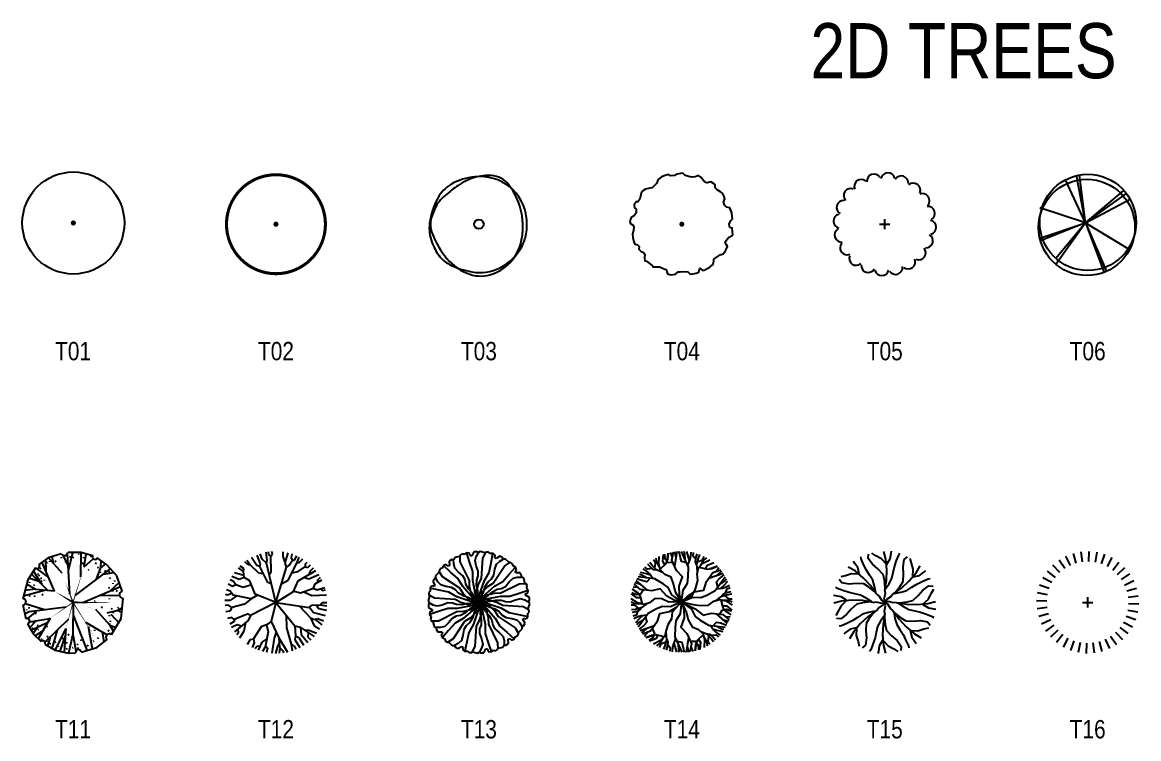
# Model space of a CAD drawing. Extents: x 1065 to 2013, y -203 to 519.
# Drawn here: x 1065 to 1612, y 168 to 519 of the extents above; entities that cross this region are included whole.
import ezdxf
from ezdxf.enums import TextEntityAlignment as Align

# ---------------------------------------------------------------- set-up
doc = ezdxf.new("R2010")
doc.units = 0
doc.header["$LTSCALE"] = 5
doc.header["$MEASUREMENT"] = 0
doc.layers.get('0').update_dxf_attribs({"linetype": 'CONTINUOUS'})
doc.styles.get("Standard").update_dxf_attribs({"font": 'ach.shx', "width": 0.85, "height": 9})

# ---------------------------------------------------------------- blocks, each defined once
blk = doc.blocks.new('T01')
at = {"const_width": 0.025}
blk.add_lwpolyline([(-0.0125, 0, 1), (0.0125, 0, 1)], format="xyb", close=True, dxfattribs=at)
blk.add_circle((0, 0), 0.5)
blk = doc.blocks.new('T02')
for points, const_width in [([(-0.485, 0, 1), (0.485, 0, 1)], 0.03), ([(-0.0125, 0, 1), (0.0125, 0, 1)], 0.025)]:
    blk.add_lwpolyline(points, format="xyb", close=True, dxfattribs=dict(const_width=const_width))
blk = doc.blocks.new('T03')
for points in [[(0.468, 0.062, 0.201255), (0.302, 0.365, 0.195444), (-0.039, 0.465, 0.105872), (-0.275, 0.39, 0.142043), (-0.404, 0.255, 0.087995), (-0.483, 0.007, 0.125562), (-0.461, -0.175, 0.029643), (-0.429, -0.246, 0.033888), (-0.393, -0.304, 0.121903), (-0.287, -0.395, 0.073272), (-0.068, -0.467, 0.16167), (0.207, -0.426, 0.151534), (0.42, -0.22, 0.08258), (0.463, -0.095, 0.069016)], [(-0.338, -0.307, 0.132541), (-0.116, -0.481, 0.168791), (0.108, -0.496, 0.137839), (0.303, -0.378, 0.132928), (0.415, -0.17, 0.051701), (0.431, -0.039, 0.048452), (0.42, 0.1, 0.123785), (0.29, 0.389, 0.214277), (0.123, 0.477, 0.086536), (-0.04, 0.458, 0.079037), (-0.202, 0.381, 0.025559), (-0.33, 0.283, 0.047776), (-0.391, 0.221, 0.060059), (-0.428, 0.161, 0.038361), (-0.467, 0.058, 0.15661), (-0.463, -0.074, 0.076351)]]:
    blk.add_lwpolyline(points, format="xyb", close=True)
blk.add_circle((0, 0), 0.0467)
blk = doc.blocks.new('T04')
blk.add_lwpolyline([(-0.345, -0.361), (-0.29, -0.405), (-0.284, -0.416), (-0.238, -0.419), (-0.218, -0.416), (-0.196, -0.427), (-0.15, -0.446), (-0.147, -0.465), (-0.141, -0.485), (-0.103, -0.496), (-0.061, -0.49), (-0.037, -0.468), (-0.017, -0.468), (0.024, -0.463), (0.06, -0.465), (0.082, -0.49), (0.109, -0.487), (0.142, -0.479), (0.167, -0.471), (0.175, -0.43), (0.205, -0.452), (0.219, -0.449), (0.274, -0.421), (0.302, -0.397), (0.307, -0.388), (0.313, -0.361), (0.313, -0.344), (0.357, -0.314), (0.376, -0.3), (0.404, -0.289), (0.428, -0.262), (0.434, -0.248), (0.448, -0.218), (0.437, -0.201), (0.426, -0.179), (0.437, -0.157), (0.456, -0.129), (0.492, -0.11), (0.5, -0.105), (0.494, -0.039), (0.47, -0.033), (0.467, -0.019), (0.464, 0), (0.481, 0.036), (0.497, 0.052), (0.492, 0.077), (0.489, 0.113), (0.478, 0.143), (0.47, 0.16), (0.453, 0.165), (0.439, 0.168), (0.423, 0.185), (0.409, 0.215), (0.42, 0.248), (0.415, 0.273), (0.409, 0.286), (0.398, 0.303), (0.379, 0.319), (0.346, 0.336), (0.327, 0.355), (0.327, 0.386), (0.321, 0.394), (0.285, 0.416), (0.247, 0.405), (0.236, 0.408), (0.216, 0.424), (0.192, 0.452), (0.186, 0.46), (0.164, 0.476), (0.131, 0.465), (0.095, 0.46), (0.082, 0.465), (0.032, 0.479), (0.01, 0.501), (-0.012, 0.496), (-0.045, 0.49), (-0.07, 0.476), (-0.111, 0.474), (-0.13, 0.487), (-0.152, 0.482), (-0.199, 0.463), (-0.235, 0.435), (-0.246, 0.402), (-0.262, 0.386), (-0.276, 0.369), (-0.29, 0.358), (-0.315, 0.353), (-0.356, 0.344), (-0.383, 0.328), (-0.4, 0.303), (-0.405, 0.275), (-0.411, 0.245), (-0.43, 0.22), (-0.449, 0.22), (-0.466, 0.19), (-0.463, 0.162), (-0.449, 0.149), (-0.447, 0.11), (-0.466, 0.083), (-0.496, 0.066), (-0.507, 0.039), (-0.51, 0.019), (-0.499, 0.003), (-0.474, -0.014), (-0.469, -0.025), (-0.474, -0.061), (-0.482, -0.094), (-0.48, -0.129), (-0.471, -0.174), (-0.46, -0.196), (-0.433, -0.201), (-0.419, -0.218), (-0.422, -0.245), (-0.397, -0.267), (-0.375, -0.278), (-0.361, -0.3), (-0.367, -0.325), (-0.361, -0.358), (-0.345, -0.361)])
at = {"const_width": 0.025}
blk.add_lwpolyline([(-0.012, 0, 1), (0.012, 0, 1)], format="xyb", close=True, dxfattribs=at)
blk = doc.blocks.new('T05')
for p, q in [((0, -0.05), (0, 0.05)), ((-0.05, 0), (0.05, 0))]:
    blk.add_line(p, q)
for centre, start, end in [((-0.231, 0.37), 50.0186, 203.9452), ((-0.106, 0.423), 32.0186, 185.9452), ((0.03, 0.435), 14.0186, 167.9452), ((0.163, 0.404), 356.0186, 149.9452), ((-0.334, 0.28), 68.0186, 221.9452), ((0.28, 0.334), 338.0186, 131.9452), ((-0.404, 0.163), 86.0186, 239.9452), ((0.37, 0.231), 320.0186, 113.9452), ((0.423, 0.106), 302.0186, 95.9452), ((-0.435, 0.03), 104.0186, 257.9452), ((0.435, -0.03), 284.0186, 77.9452), ((-0.423, -0.106), 122.0186, 275.9452), ((0.404, -0.163), 266.0186, 59.9452), ((-0.37, -0.231), 140.0186, 293.9452), ((-0.28, -0.334), 158.0186, 311.9452), ((0.334, -0.28), 248.0186, 41.9452), ((-0.163, -0.404), 176.0186, 329.9452), ((0.106, -0.423), 212.0186, 5.9452), ((0.231, -0.37), 230.0186, 23.9452), ((-0.03, -0.435), 194.0186, 347.9452)]:
    blk.add_arc(centre, 0.0687, start, end)
blk = doc.blocks.new('T06')
for p, q in [((-0.022, 0.012), (-0.222, 0.44)), ((-0.022, 0.012), (-0.109, 0.477)), ((-0.022, 0.012), (-0.081, 0.482)), ((-0.022, 0.012), (0.355, 0.331)), ((-0.022, 0.012), (0.381, 0.3)), ((-0.022, 0.012), (0.416, 0.245)), ((-0.022, 0.012), (-0.47, 0.161)), ((-0.469, -0.136), (-0.022, 0.012)), ((-0.022, 0.012), (-0.462, -0.164)), ((-0.022, 0.012), (-0.311, -0.335)), ((-0.022, 0.012), (-0.311, -0.394)), ((-0.022, 0.012), (0.41, -0.248)), ((-0.022, 0.012), (0.185, -0.462)), ((-0.022, 0.012), (0.16, -0.472))]:
    blk.add_line(p, q)
for centre in [(-0.009, -0.031), (0.002, 0.018)]:
    blk.add_circle(centre, 0.472)
blk = doc.blocks.new('T11')
for p, q in [((-0.116, 0.477), (-0.244, 0.435)), ((-0.193, 0.383), (-0.206, 0.447)), ((-0.118, 0.442), (-0.118, 0.434)), ((-0.048, 0.365), (-0.096, 0.46)), ((-0.03, 0.08), (-0.055, 0.474)), ((0.08, 0.487), (-0.049, 0.49)), ((-0.045, 0.311), (-0.001, 0.488)), ((-0.038, 0.45), (-0.025, 0.445)), ((-0.001, 0.437), (0.007, 0.447)), ((0.055, 0.477), (0.055, 0.469)), ((0.077, 0.25), (0.079, 0.487)), ((0.193, 0.456), (0.08, 0.487)), ((0.103, 0.442), (0.103, 0.434)), ((0.109, 0.35), (0.128, 0.473)), ((0.175, 0.453), (0.175, 0.445)), ((-0.367, 0.337), (-0.444, 0.221)), ((-0.241, 0.246), (-0.35, 0.33)), ((-0.244, 0.435), (-0.334, 0.37)), ((-0.321, 0.327), (-0.313, 0.338)), ((-0.182, 0.109), (-0.304, 0.392)), ((-0.263, 0.297), (-0.268, 0.418)), ((-0.265, 0.362), (-0.257, 0.365)), ((-0.257, 0.389), (-0.249, 0.391)), ((-0.107, 0.286), (-0.241, 0.436)), ((-0.23, 0.405), (-0.23, 0.397)), ((-0.18, 0.407), (-0.166, 0.402)), ((-0.081, 0.402), (-0.068, 0.397)), ((0.021, 0.068), (0.367, 0.329)), ((0.09, 0.386), (0.103, 0.381)), ((0.108, 0.349), (0.198, 0.425)), ((0.218, 0.386), (0.231, 0.381)), ((0.231, 0.226), (0.274, 0.343)), ((0.236, 0.346), (0.25, 0.341)), ((0.332, 0.369), (0.237, 0.435)), ((0.258, 0.418), (0.258, 0.41)), ((0.272, 0.339), (0.322, 0.376)), ((0.274, 0.343), (0.275, 0.409)), ((0.428, 0.259), (0.332, 0.369)), ((-0.444, 0.221), (-0.493, 0.035)), ((-0.336, 0.205), (-0.433, 0.238)), ((-0.243, 0.114), (-0.408, 0.276)), ((-0.304, 0.174), (-0.388, 0.305)), ((-0.345, 0.282), (-0.345, 0.274)), ((-0.334, 0.261), (-0.326, 0.271)), ((-0.318, 0.239), (-0.305, 0.234)), ((-0.283, 0.221), (-0.283, 0.213)), ((0.148, 0.319), (0.156, 0.322)), ((0.266, 0.298), (0.266, 0.29)), ((0.297, 0.276), (0.398, 0.293)), ((0.308, 0.311), (0.322, 0.306)), ((0.351, 0.295), (0.359, 0.306)), ((0.359, 0.231), (0.367, 0.242)), ((0.483, 0.109), (0.428, 0.259)), ((-0.28, 0.117), (-0.486, 0.062)), ((-0.372, 0.128), (-0.472, 0.116)), ((-0.366, 0.125), (-0.456, 0.177)), ((-0.427, 0.199), (-0.427, 0.191)), ((-0.385, 0.165), (-0.377, 0.175)), ((-0.182, 0.109), (-0.366, 0.125)), ((-0.31, 0.207), (-0.302, 0.21)), ((0.095, -0.001), (0.466, 0.157)), ((0.343, 0.146), (0.356, 0.141)), ((0.359, 0.111), (0.452, 0.195)), ((0.386, 0.114), (0.386, 0.106)), ((0.391, 0.189), (0.391, 0.181)), ((0.407, 0.213), (0.407, 0.205)), ((0.423, 0.117), (0.436, 0.111)), ((-0.427, 0.066), (-0.427, 0.058)), ((-0.379, 0.055), (-0.371, 0.066)), ((-0.307, 0.079), (-0.294, 0.074)), ((0.21, 0.013), (0.218, 0.015)), ((0.259, 0.069), (0.457, 0.066)), ((0.354, 0.039), (0.354, 0.031)), ((0.473, -0.159), (0.49, 0.037)), ((-0.492, -0.024), (-0.464, -0.16)), ((-0.43, -0.094), (-0.473, -0.116)), ((-0.281, -0.074), (-0.468, -0.014)), ((-0.457, -0.07), (-0.457, -0.078)), ((-0.359, -0.085), (-0.446, -0.158)), ((-0.441, -0.049), (-0.427, -0.054)), ((-0.066, -0.046), (-0.43, -0.094)), ((-0.377, -0.105), (-0.363, -0.11)), ((0, 0), (-0.001, -0.313)), ((0.219, -0.068), (0.359, -0.222)), ((0.276, -0.044), (0.29, -0.049)), ((0.333, -0.104), (0.442, -0.076)), ((0.37, -0.06), (0.383, -0.065)), ((0.394, -0.097), (0.394, -0.105)), ((0.434, -0.078), (0.479, -0.095)), ((0.439, -0.057), (0.447, -0.046)), ((0.442, -0.076), (0.482, -0.055)), ((-0.446, -0.211), (-0.392, -0.307)), ((-0.228, -0.16), (-0.427, -0.195)), ((-0.365, -0.184), (-0.425, -0.248)), ((-0.252, -0.201), (-0.409, -0.277)), ((-0.393, -0.188), (-0.393, -0.196)), ((-0.225, -0.156), (-0.342, -0.356)), ((-0.045, -0.165), (-0.275, -0.391)), ((0, -0.126), (0.135, -0.47)), ((0.123, -0.195), (0.334, -0.317)), ((0.351, -0.209), (0.364, -0.214)), ((0.354, -0.126), (0.354, -0.134)), ((0.364, -0.182), (0.364, -0.19)), ((0.371, -0.116), (0.448, -0.2)), ((0.378, -0.316), (0.473, -0.159)), ((-0.401, -0.257), (-0.393, -0.246)), ((-0.392, -0.307), (-0.313, -0.384)), ((-0.351, -0.249), (-0.39, -0.31)), ((-0.299, -0.283), (-0.372, -0.327)), ((-0.355, -0.222), (-0.342, -0.228)), ((-0.345, -0.265), (-0.337, -0.262)), ((-0.281, -0.236), (-0.281, -0.244)), ((-0.262, -0.233), (-0.249, -0.238)), ((-0.154, -0.272), (-0.207, -0.451)), ((-0.07, -0.257), (-0.177, -0.468)), ((-0.074, -0.318), (-0.129, -0.479)), ((-0.07, -0.257), (-0.086, -0.489)), ((-0.052, -0.313), (-0.038, -0.318)), ((-0.001, -0.313), (-0.043, -0.497)), ((-0.001, -0.313), (0.028, -0.476)), ((0.147, -0.233), (0.189, -0.454)), ((0.151, -0.308), (0.164, -0.313)), ((0.21, -0.27), (0.21, -0.278)), ((0.284, -0.288), (0.303, -0.388)), ((0.34, -0.273), (0.354, -0.278)), ((0.359, -0.222), (0.42, -0.246)), ((0.359, -0.222), (0.397, -0.284)), ((-0.313, -0.364), (-0.305, -0.353)), ((-0.278, -0.411), (-0.175, -0.469)), ((-0.259, -0.377), (-0.251, -0.374)), ((-0.257, -0.332), (-0.243, -0.337)), ((-0.224, -0.341), (-0.25, -0.427)), ((-0.23, -0.409), (-0.222, -0.398)), ((-0.177, -0.39), (-0.169, -0.388)), ((-0.145, -0.428), (-0.145, -0.436)), ((-0.102, -0.35), (-0.089, -0.356)), ((-0.07, -0.393), (-0.057, -0.398)), ((0.039, -0.417), (0.047, -0.406)), ((0.071, -0.366), (0.084, -0.372)), ((0.116, -0.417), (0.116, -0.425)), ((0.14, -0.428), (0.148, -0.417)), ((0.196, -0.38), (0.204, -0.377)), ((0.232, -0.442), (0.333, -0.365)), ((0.242, -0.356), (0.25, -0.345)), ((-0.175, -0.469), (-0.048, -0.497)), ((-0.065, -0.46), (-0.057, -0.449)), ((-0.048, -0.497), (0.024, -0.494)), ((-0.006, -0.446), (0.002, -0.444)), ((0.047, -0.441), (0.047, -0.449)), ((0.078, -0.487), (0.232, -0.442))]:
    blk.add_line(p, q)
for points in [[(0, 0, 0.015, 0, 0), (-0.076, 0.197, 0, 0, 0), (-0.172, 0.459, 0, 0, 0)], [(0, 0, 0.01, 0, 0), (0.108, 0.349, 0, 0, 0)], [(0, 0, 0.02, 0, 0), (-0.182, 0.109, 0, 0, 0)], [(0, 0, 0.01, 0, 0), (-0.225, -0.156, 0, 0, 0)], [(0, 0, 0.01, 0, 0), (-0.07, -0.257, 0, 0, 0)], [(0, 0, 0.02, 0, 0), (0.407, -0.004, 0, 0, 0), (0.487, -0.004, 0, 0, 0)], [(0.474, -0.148, 0, 0, 0), (0, 0, 0.015, 0, 0), (0.151, -0.049, 0, 0, 0)], [(0, 0, 0.01, 0, 0), (0.22, -0.353, 0, 0, 0), (0.263, -0.417, 0, 0, 0)]]:
    blk.add_lwpolyline(points, format="xyseb")
for centre, radius, start, end in [((-0.085, 0.494), 0.0354, 208.5314, 353.0924), ((0.214, 0.444), 0.0246, 150.8248, 339.8113), ((-0.351, 0.354), 0.0238, 226.2858, 44.473), ((-0.49, 0.006), 0.0297, 265.0891, 95.8703), ((0.492, 0.073), 0.0363, 104.5527, 266.5886), ((-0.452, -0.185), 0.027, 282.4995, 116.4706), ((0.356, -0.341), 0.0331, 49.4014, 225.8938), ((-0.296, -0.398), 0.0223, 325.4027, 140.034), ((0.051, -0.49), 0.027, 8.1713, 188.6539)]:
    blk.add_arc(centre, radius, start, end)
blk = doc.blocks.new('T12')
for p, q in [((-0.186, 0.36), (-0.24, 0.438)), ((-0.152, 0.379), (-0.185, 0.464)), ((-0.135, 0.423), (-0.156, 0.475)), ((-0.085, 0.415), (-0.095, 0.491)), ((-0.07, 0.468), (-0.073, 0.495)), ((-0.049, 0.452), (-0.07, 0.468)), ((-0.049, 0.452), (-0.034, 0.471)), ((-0.046, 0.299), (-0.049, 0.452)), ((-0.034, 0.471), (-0.039, 0.498)), ((0.07, 0.449), (0.071, 0.495)), ((0.09, 0.389), (0.07, 0.449)), ((0.09, 0.386), (0.12, 0.486)), ((0.152, 0.437), (0.159, 0.474)), ((0.181, 0.415), (0.203, 0.457)), ((0.207, 0.389), (0.229, 0.444)), ((-0.319, 0.302), (-0.368, 0.339)), ((-0.316, 0.331), (-0.351, 0.356)), ((-0.319, 0.302), (-0.316, 0.331)), ((-0.273, 0.367), (-0.305, 0.396)), ((-0.254, 0.369), (-0.284, 0.411)), ((-0.254, 0.369), (-0.273, 0.367)), ((-0.169, 0.287), (-0.254, 0.369)), ((-0.157, 0.35), (-0.186, 0.36)), ((-0.157, 0.35), (-0.152, 0.379)), ((-0.08, 0.193), (-0.157, 0.35)), ((-0.094, 0.384), (-0.135, 0.423)), ((-0.094, 0.384), (-0.085, 0.415)), ((0, 0), (-0.094, 0.384)), ((0, 0), (0.103, 0.345)), ((0.103, 0.345), (0.09, 0.386)), ((0.102, 0.342), (0.13, 0.365)), ((0.118, 0.217), (0.207, 0.389)), ((0.13, 0.365), (0.161, 0.415)), ((0.161, 0.415), (0.152, 0.437)), ((0.161, 0.415), (0.181, 0.415)), ((0.207, 0.389), (0.229, 0.389)), ((0.217, 0.302), (0.289, 0.35)), ((0.229, 0.389), (0.262, 0.426)), ((0.288, 0.349), (0.313, 0.34)), ((0.289, 0.379), (0.307, 0.395)), ((0.289, 0.35), (0.289, 0.379)), ((0.313, 0.34), (0.34, 0.367)), ((0.335, 0.307), (0.368, 0.339)), ((-0.415, 0.205), (-0.449, 0.221)), ((-0.36, 0.224), (-0.431, 0.253)), ((-0.314, 0.263), (-0.408, 0.289)), ((-0.312, 0.244), (-0.36, 0.224)), ((-0.312, 0.244), (-0.319, 0.302)), ((-0.256, 0.21), (-0.312, 0.244)), ((-0.122, 0.278), (-0.169, 0.287)), ((-0.066, 0.269), (-0.046, 0.299)), ((0.155, 0.288), (0.217, 0.302)), ((0.219, 0.21), (0.328, 0.275)), ((0.277, 0.245), (0.321, 0.232)), ((0.321, 0.232), (0.42, 0.272)), ((0.325, 0.274), (0.391, 0.312)), ((0.328, 0.275), (0.335, 0.307)), ((0.383, 0.181), (0.449, 0.22)), ((0.41, 0.222), (0.435, 0.246)), ((0.411, 0.197), (0.41, 0.222)), ((-0.449, 0.109), (-0.484, 0.124)), ((-0.425, 0.157), (-0.467, 0.179)), ((-0.392, 0.171), (-0.425, 0.157)), ((-0.394, 0.171), (-0.415, 0.205)), ((-0.321, 0.145), (-0.394, 0.171)), ((-0.241, 0.172), (-0.321, 0.145)), ((-0.205, 0.08), (-0.256, 0.21)), ((-0.045, 0.183), (-0.08, 0.193)), ((0.054, 0.18), (0.118, 0.217)), ((0.173, 0.106), (0.219, 0.21)), ((0.176, 0.111), (0.241, 0.092)), ((0.241, 0.092), (0.367, 0.14)), ((0.365, 0.139), (0.4, 0.123)), ((0.367, 0.14), (0.383, 0.181)), ((0.4, 0.123), (0.478, 0.147)), ((0.433, 0.133), (0.456, 0.116)), ((0.456, 0.116), (0.485, 0.122)), ((-0.452, 0.017), (-0.5, 0.017)), ((-0.476, 0.072), (-0.494, 0.078)), ((-0.431, 0.086), (-0.476, 0.072)), ((-0.384, 0.063), (-0.452, 0.017)), ((-0.418, 0.07), (-0.449, 0.109)), ((-0.244, 0.034), (-0.418, 0.07)), ((-0.243, 0.034), (-0.307, -0.019)), ((-0.18, 0.07), (-0.244, 0.034)), ((0, 0), (-0.205, 0.08)), ((0, 0), (0.173, 0.106)), ((0.272, 0.104), (0.352, 0.067)), ((0.352, 0.067), (0.494, 0.075)), ((-0.464, -0.029), (-0.499, -0.032)), ((-0.452, -0.085), (-0.491, -0.094)), ((-0.432, -0.051), (-0.464, -0.029)), ((-0.432, -0.051), (-0.452, -0.085)), ((-0.307, -0.019), (-0.432, -0.051)), ((0, 0), (-0.251, -0.128)), ((0, 0), (-0.046, -0.186)), ((0, 0), (0.326, -0.051)), ((0, 0), (0.186, -0.23)), ((0.23, -0.036), (0.338, -0.152)), ((0.326, -0.051), (0.35, -0.027)), ((0.328, -0.048), (0.367, -0.099)), ((0.35, -0.027), (0.437, -0.024)), ((0.367, -0.099), (0.483, -0.128)), ((0.395, -0.025), (0.417, -0.061)), ((0.417, -0.061), (0.494, -0.078)), ((0.437, -0.024), (0.453, 0)), ((0.438, -0.023), (0.499, -0.034)), ((0.453, 0), (0.5, 0)), ((-0.432, -0.147), (-0.474, -0.159)), ((-0.411, -0.189), (-0.451, -0.215)), ((-0.411, -0.167), (-0.432, -0.147)), ((-0.273, -0.114), (-0.411, -0.167)), ((-0.405, -0.165), (-0.411, -0.189)), ((-0.273, -0.179), (-0.408, -0.289)), ((-0.298, -0.199), (-0.316, -0.283)), ((-0.251, -0.128), (-0.273, -0.114)), ((-0.251, -0.128), (-0.273, -0.179)), ((-0.046, -0.186), (-0.092, -0.22)), ((-0.046, -0.186), (0.029, -0.348)), ((0.101, -0.125), (0.103, -0.249)), ((0.338, -0.152), (0.379, -0.167)), ((0.34, -0.153), (0.376, -0.23)), ((0.379, -0.167), (0.41, -0.157)), ((0.38, -0.166), (0.449, -0.219)), ((0.41, -0.157), (0.466, -0.181)), ((-0.379, -0.22), (-0.435, -0.246)), ((-0.372, -0.302), (-0.385, -0.319)), ((-0.34, -0.233), (-0.379, -0.22)), ((-0.374, -0.261), (-0.372, -0.302)), ((-0.316, -0.283), (-0.357, -0.35)), ((-0.145, -0.239), (-0.22, -0.358)), ((-0.092, -0.22), (-0.145, -0.239)), ((-0.075, -0.288), (-0.102, -0.423)), ((-0.092, -0.22), (-0.075, -0.288)), ((0.003, -0.292), (-0.017, -0.35)), ((0.103, -0.249), (0.149, -0.411)), ((0.186, -0.23), (0.236, -0.242)), ((0.186, -0.23), (0.193, -0.329)), ((0.236, -0.242), (0.316, -0.295)), ((0.241, -0.245), (0.248, -0.314)), ((0.248, -0.314), (0.311, -0.392)), ((0.277, -0.269), (0.326, -0.273)), ((0.316, -0.295), (0.313, -0.341)), ((0.316, -0.295), (0.373, -0.333)), ((0.326, -0.273), (0.398, -0.302)), ((0.376, -0.23), (0.427, -0.261)), ((-0.256, -0.367), (-0.283, -0.412)), ((-0.22, -0.36), (-0.256, -0.367)), ((-0.213, -0.396), (-0.234, -0.442)), ((-0.22, -0.358), (-0.213, -0.396)), ((-0.186, -0.433), (-0.204, -0.457)), ((-0.155, -0.429), (-0.186, -0.433)), ((-0.138, -0.391), (-0.174, -0.469)), ((-0.089, -0.359), (-0.138, -0.391)), ((-0.099, -0.427), (-0.132, -0.482)), ((-0.102, -0.423), (-0.082, -0.449)), ((-0.017, -0.35), (-0.042, -0.498)), ((0.014, -0.428), (-0.003, -0.5)), ((0.033, -0.401), (0.014, -0.428)), ((0.029, -0.348), (0.036, -0.442)), ((0.029, -0.348), (0.112, -0.487)), ((0.149, -0.411), (0.178, -0.43)), ((0.149, -0.411), (0.16, -0.474)), ((0.178, -0.43), (0.195, -0.46)), ((0.193, -0.329), (0.186, -0.367)), ((0.186, -0.367), (0.233, -0.442)), ((0.193, -0.329), (0.224, -0.346)), ((0.224, -0.346), (0.271, -0.42)), ((0.313, -0.341), (0.341, -0.366)), ((-0.082, -0.449), (-0.093, -0.491)), ((0.037, -0.443), (0.031, -0.499)), ((0.036, -0.442), (0.067, -0.474)), ((0.067, -0.474), (0.073, -0.495))]:
    blk.add_line(p, q)
blk = doc.blocks.new('T13')
for p, q in [((-0.237, 0.439), (-0.247, 0.42)), ((-0.189, 0.45), (-0.237, 0.439)), ((-0.183, 0.462), (-0.189, 0.45)), ((-0.183, 0.396), (-0.185, 0.458)), ((-0.164, 0.474), (-0.183, 0.462)), ((-0.143, 0.469), (-0.164, 0.474)), ((-0.116, 0.484), (-0.143, 0.469)), ((-0.091, 0.396), (-0.119, 0.483)), ((-0.092, 0.481), (-0.116, 0.484)), ((-0.085, 0.457), (-0.092, 0.481)), ((-0.069, 0.457), (-0.085, 0.457)), ((-0.049, 0.495), (-0.069, 0.457)), ((-0.02, 0.495), (-0.049, 0.495)), ((-0.038, 0.409), (-0.026, 0.449)), ((-0.026, 0.449), (-0.005, 0.486)), ((-0.004, 0.485), (-0.02, 0.495)), ((0.014, 0.498), (-0.004, 0.487)), ((0.061, 0.484), (0.014, 0.498)), ((0.04, 0.434), (0.069, 0.489)), ((0.073, 0.491), (0.061, 0.484)), ((0.095, 0.492), (0.073, 0.491)), ((0.11, 0.478), (0.095, 0.492)), ((0.141, 0.478), (0.11, 0.478)), ((0.119, 0.388), (0.138, 0.478)), ((0.161, 0.462), (0.141, 0.478)), ((0.155, 0.439), (0.161, 0.462)), ((0.169, 0.431), (0.155, 0.439)), ((0.205, 0.453), (0.169, 0.431)), ((0.23, 0.438), (0.205, 0.453)), ((0.239, 0.422), (0.23, 0.438)), ((-0.379, 0.328), (-0.389, 0.309)), ((-0.359, 0.335), (-0.379, 0.328)), ((-0.343, 0.361), (-0.359, 0.335)), ((-0.277, 0.297), (-0.345, 0.358)), ((-0.32, 0.37), (-0.343, 0.361)), ((-0.302, 0.354), (-0.32, 0.37)), ((-0.288, 0.362), (-0.302, 0.354)), ((-0.264, 0.419), (-0.29, 0.404)), ((-0.29, 0.404), (-0.288, 0.362)), ((-0.246, 0.418), (-0.264, 0.419)), ((-0.247, 0.376), (-0.248, 0.418)), ((-0.237, 0.335), (-0.247, 0.376)), ((-0.202, 0.298), (-0.237, 0.335)), ((-0.093, 0.215), (-0.183, 0.396)), ((-0.061, 0.304), (-0.091, 0.396)), ((-0.026, 0.359), (-0.038, 0.409)), ((-0.006, 0.305), (-0.026, 0.359)), ((0.027, 0.233), (0.04, 0.434)), ((0.099, 0.294), (0.119, 0.388)), ((0.14, 0.188), (0.251, 0.356)), ((0.157, 0.324), (0.172, 0.373)), ((0.172, 0.373), (0.202, 0.402)), ((0.202, 0.402), (0.239, 0.424)), ((0.261, 0.424), (0.24, 0.424)), ((0.251, 0.356), (0.304, 0.389)), ((0.295, 0.389), (0.261, 0.424)), ((0.309, 0.389), (0.295, 0.389)), ((0.297, 0.277), (0.358, 0.345)), ((0.328, 0.379), (0.309, 0.389)), ((0.335, 0.359), (0.328, 0.379)), ((0.361, 0.343), (0.335, 0.359)), ((0.37, 0.32), (0.361, 0.343)), ((-0.438, 0.23), (-0.453, 0.205)), ((-0.422, 0.239), (-0.438, 0.23)), ((-0.389, 0.295), (-0.424, 0.261)), ((-0.424, 0.261), (-0.424, 0.24)), ((-0.402, 0.202), (-0.424, 0.239)), ((-0.389, 0.309), (-0.389, 0.295)), ((-0.356, 0.251), (-0.389, 0.304)), ((-0.188, 0.14), (-0.356, 0.251)), ((-0.205, 0.233), (-0.277, 0.297)), ((-0.159, 0.154), (-0.205, 0.233)), ((-0.157, 0.261), (-0.202, 0.298)), ((-0.136, 0.222), (-0.157, 0.261)), ((-0.128, 0.179), (-0.136, 0.222)), ((-0.061, 0.213), (-0.061, 0.304)), ((-0.023, 0.165), (-0.021, 0.219)), ((-0.021, 0.219), (-0.007, 0.26)), ((-0.007, 0.26), (-0.006, 0.305)), ((-0.003, 0.177), (0.027, 0.233)), ((0.054, 0.215), (0.099, 0.294)), ((0.091, 0.2), (0.124, 0.229)), ((0.124, 0.229), (0.147, 0.267)), ((0.147, 0.267), (0.157, 0.324)), ((0.233, 0.205), (0.297, 0.277)), ((0.298, 0.202), (0.335, 0.237)), ((0.335, 0.237), (0.376, 0.247)), ((0.354, 0.302), (0.37, 0.32)), ((0.362, 0.288), (0.354, 0.302)), ((0.404, 0.29), (0.362, 0.288)), ((0.376, 0.247), (0.418, 0.248)), ((0.419, 0.264), (0.404, 0.29)), ((0.418, 0.246), (0.419, 0.264)), ((0.439, 0.237), (0.42, 0.247)), ((0.45, 0.189), (0.439, 0.237)), ((-0.478, 0.11), (-0.492, 0.095)), ((-0.462, 0.161), (-0.478, 0.141)), ((-0.478, 0.141), (-0.478, 0.11)), ((-0.388, 0.119), (-0.478, 0.138)), ((-0.439, 0.155), (-0.462, 0.161)), ((-0.453, 0.205), (-0.431, 0.169)), ((-0.431, 0.169), (-0.439, 0.155)), ((-0.373, 0.172), (-0.402, 0.202)), ((-0.294, 0.099), (-0.388, 0.119)), ((-0.324, 0.157), (-0.373, 0.172)), ((-0.267, 0.147), (-0.324, 0.157)), ((-0.229, 0.124), (-0.267, 0.147)), ((-0.2, 0.091), (-0.229, 0.124)), ((-0.155, 0.086), (-0.188, 0.14)), ((-0.057, 0.037), (-0.159, 0.154)), ((-0.103, 0.132), (-0.128, 0.179)), ((-0.064, 0.089), (-0.103, 0.132)), ((-0.091, 0.152), (-0.093, 0.215)), ((-0.061, 0.03), (-0.091, 0.152)), ((-0.03, 0.061), (-0.061, 0.213)), ((-0.037, 0.057), (-0.003, 0.177)), ((-0.011, 0.109), (-0.023, 0.165)), ((-0.004, 0.068), (0.086, 0.155)), ((0.004, 0.068), (0.054, 0.215)), ((0.037, 0.057), (0.154, 0.159)), ((0.045, 0.1), (0.063, 0.155)), ((0.063, 0.155), (0.091, 0.2)), ((0.086, 0.155), (0.14, 0.188)), ((0.132, 0.103), (0.179, 0.128)), ((0.154, 0.159), (0.233, 0.205)), ((0.179, 0.128), (0.222, 0.136)), ((0.215, 0.093), (0.396, 0.183)), ((0.222, 0.136), (0.261, 0.157)), ((0.261, 0.157), (0.298, 0.202)), ((0.396, 0.183), (0.458, 0.185)), ((0.396, 0.091), (0.483, 0.119)), ((0.462, 0.183), (0.45, 0.189)), ((0.474, 0.164), (0.462, 0.183)), ((0.469, 0.143), (0.474, 0.164)), ((0.484, 0.116), (0.469, 0.143)), ((0.481, 0.092), (0.484, 0.116)), ((-0.484, 0.061), (-0.498, 0.014)), ((-0.498, 0.014), (-0.487, -0.004)), ((-0.492, 0.095), (-0.491, 0.073)), ((-0.491, 0.073), (-0.484, 0.061)), ((-0.434, 0.04), (-0.489, 0.069)), ((-0.233, 0.027), (-0.434, 0.04)), ((-0.215, 0.054), (-0.294, 0.099)), ((-0.177, -0.003), (-0.233, 0.027)), ((-0.068, 0.004), (-0.215, 0.054)), ((-0.155, 0.063), (-0.2, 0.091)), ((-0.068, -0.004), (-0.155, 0.086)), ((-0.1, 0.045), (-0.155, 0.063)), ((-0.061, 0.02), (-0.1, 0.045)), ((0, 0), (-0.068, 0.004)), ((-0.043, 0.048), (-0.064, 0.089)), ((0, 0), (-0.061, 0.03)), ((0, 0), (-0.061, 0.02)), ((0, 0), (-0.057, 0.037)), ((0, 0), (-0.043, 0.048)), ((0, 0), (-0.037, 0.057)), ((0, 0), (-0.03, 0.061)), ((-0.013, 0.063), (-0.011, 0.109)), ((0, 0), (-0.013, 0.063)), ((0, 0), (-0.004, 0.068)), ((0, 0), (0.004, 0.068)), ((0, 0), (0.02, 0.061)), ((0, 0), (0.03, 0.061)), ((0, 0), (0.037, 0.057)), ((0, 0), (0.048, 0.043)), ((0, 0), (0.057, 0.037)), ((0, 0), (0.061, 0.03)), ((0, 0), (0.063, 0.013)), ((0, 0), (0.068, 0.004)), ((0.02, 0.061), (0.045, 0.1)), ((0.03, 0.061), (0.152, 0.091)), ((0.048, 0.043), (0.089, 0.064)), ((0.057, 0.037), (0.177, 0.003)), ((0.061, 0.03), (0.213, 0.061)), ((0.063, 0.013), (0.109, 0.011)), ((0.068, 0.004), (0.155, -0.086)), ((0.089, 0.064), (0.132, 0.103)), ((0.109, 0.011), (0.165, 0.023)), ((0.152, 0.091), (0.215, 0.093)), ((0.165, 0.023), (0.219, 0.021)), ((0.177, 0.003), (0.233, -0.027)), ((0.213, 0.061), (0.304, 0.061)), ((0.219, 0.021), (0.26, 0.007)), ((0.26, 0.007), (0.305, 0.006)), ((0.304, 0.061), (0.396, 0.091)), ((0.305, 0.006), (0.359, 0.026)), ((0.359, 0.026), (0.409, 0.038)), ((0.409, 0.038), (0.449, 0.026)), ((0.449, 0.026), (0.486, 0.005)), ((0.457, 0.085), (0.481, 0.092)), ((0.457, 0.069), (0.457, 0.085)), ((0.495, 0.049), (0.457, 0.069)), ((0.485, 0.004), (0.495, 0.02)), ((0.498, -0.014), (0.487, 0.004)), ((0.495, 0.02), (0.495, 0.049)), ((-0.485, -0.004), (-0.495, -0.02)), ((-0.495, -0.02), (-0.495, -0.049)), ((-0.495, -0.049), (-0.457, -0.069)), ((-0.449, -0.026), (-0.486, -0.005)), ((-0.481, -0.092), (-0.484, -0.116)), ((-0.396, -0.091), (-0.483, -0.119)), ((-0.457, -0.085), (-0.481, -0.092)), ((-0.457, -0.069), (-0.457, -0.085)), ((-0.409, -0.038), (-0.449, -0.026)), ((-0.359, -0.026), (-0.409, -0.038)), ((-0.304, -0.061), (-0.396, -0.091)), ((-0.215, -0.093), (-0.396, -0.183)), ((-0.305, -0.006), (-0.359, -0.026)), ((-0.26, -0.007), (-0.305, -0.006)), ((-0.213, -0.061), (-0.304, -0.061)), ((-0.219, -0.021), (-0.26, -0.007)), ((-0.165, -0.023), (-0.219, -0.021)), ((-0.152, -0.091), (-0.215, -0.093)), ((-0.061, -0.03), (-0.213, -0.061)), ((-0.132, -0.103), (-0.179, -0.128)), ((-0.057, -0.037), (-0.177, -0.003)), ((-0.109, -0.011), (-0.165, -0.023)), ((-0.037, -0.057), (-0.154, -0.159)), ((-0.03, -0.061), (-0.152, -0.091)), ((-0.089, -0.064), (-0.132, -0.103)), ((-0.063, -0.013), (-0.109, -0.011)), ((-0.048, -0.043), (-0.089, -0.064)), ((0.004, -0.068), (-0.086, -0.155)), ((0, 0), (-0.068, -0.004)), ((0, 0), (-0.063, -0.013)), ((-0.045, -0.1), (-0.063, -0.155)), ((0, 0), (-0.061, -0.03)), ((0, 0), (-0.057, -0.037)), ((-0.004, -0.068), (-0.054, -0.215)), ((0, 0), (-0.048, -0.043)), ((-0.02, -0.061), (-0.045, -0.1)), ((0, 0), (-0.037, -0.057)), ((0, 0), (-0.03, -0.061)), ((0, 0), (-0.02, -0.061)), ((0, 0), (-0.004, -0.068)), ((0, 0), (0.068, -0.004)), ((0, 0), (0.061, -0.02)), ((0, 0), (0.057, -0.037)), ((0, 0), (0.043, -0.048)), ((0, 0), (0.061, -0.03)), ((0, 0), (0.03, -0.061)), ((0, 0), (0.013, -0.063)), ((0, 0), (0.037, -0.057)), ((0, 0), (0.004, -0.068)), ((0.037, -0.057), (0.003, -0.177)), ((0.013, -0.063), (0.011, -0.109)), ((0.011, -0.109), (0.023, -0.165)), ((0.03, -0.061), (0.061, -0.213)), ((0.043, -0.048), (0.064, -0.089)), ((0.057, -0.037), (0.159, -0.154)), ((0.061, -0.02), (0.1, -0.045)), ((0.061, -0.03), (0.091, -0.152)), ((0.064, -0.089), (0.103, -0.132)), ((0.068, -0.004), (0.215, -0.054)), ((0.1, -0.045), (0.155, -0.063)), ((0.155, -0.063), (0.2, -0.091)), ((0.155, -0.086), (0.188, -0.14)), ((0.2, -0.091), (0.229, -0.124)), ((0.215, -0.054), (0.294, -0.099)), ((0.233, -0.027), (0.434, -0.04)), ((0.294, -0.099), (0.388, -0.119)), ((0.434, -0.04), (0.489, -0.069)), ((0.478, -0.11), (0.492, -0.095)), ((0.484, -0.061), (0.498, -0.014)), ((0.491, -0.073), (0.484, -0.061)), ((0.492, -0.095), (0.491, -0.073)), ((-0.484, -0.116), (-0.469, -0.143)), ((-0.469, -0.143), (-0.474, -0.164)), ((-0.474, -0.164), (-0.462, -0.183)), ((-0.462, -0.183), (-0.45, -0.189)), ((-0.396, -0.183), (-0.458, -0.185)), ((-0.45, -0.189), (-0.439, -0.237)), ((-0.298, -0.202), (-0.335, -0.237)), ((-0.261, -0.157), (-0.298, -0.202)), ((-0.233, -0.205), (-0.297, -0.277)), ((-0.222, -0.136), (-0.261, -0.157)), ((-0.14, -0.188), (-0.251, -0.356)), ((-0.154, -0.159), (-0.233, -0.205)), ((-0.179, -0.128), (-0.222, -0.136)), ((-0.086, -0.155), (-0.14, -0.188)), ((-0.091, -0.2), (-0.124, -0.229)), ((-0.054, -0.215), (-0.099, -0.294)), ((-0.063, -0.155), (-0.091, -0.2)), ((0.003, -0.177), (-0.027, -0.233)), ((0.023, -0.165), (0.021, -0.219)), ((0.061, -0.213), (0.061, -0.304)), ((0.091, -0.152), (0.093, -0.215)), ((0.093, -0.215), (0.183, -0.396)), ((0.103, -0.132), (0.128, -0.179)), ((0.128, -0.179), (0.136, -0.222)), ((0.159, -0.154), (0.205, -0.233)), ((0.188, -0.14), (0.356, -0.251)), ((0.229, -0.124), (0.267, -0.147)), ((0.267, -0.147), (0.324, -0.157)), ((0.324, -0.157), (0.373, -0.172)), ((0.373, -0.172), (0.402, -0.202)), ((0.388, -0.119), (0.478, -0.138)), ((0.402, -0.202), (0.424, -0.239)), ((0.431, -0.169), (0.439, -0.155)), ((0.453, -0.205), (0.431, -0.169)), ((0.438, -0.23), (0.453, -0.205)), ((0.439, -0.155), (0.462, -0.161)), ((0.462, -0.161), (0.478, -0.141)), ((0.478, -0.141), (0.478, -0.11)), ((-0.439, -0.237), (-0.42, -0.247)), ((-0.418, -0.246), (-0.419, -0.264)), ((-0.419, -0.264), (-0.404, -0.29)), ((-0.376, -0.247), (-0.418, -0.248)), ((-0.404, -0.29), (-0.362, -0.288)), ((-0.335, -0.237), (-0.376, -0.247)), ((-0.354, -0.302), (-0.37, -0.32)), ((-0.37, -0.32), (-0.361, -0.343)), ((-0.362, -0.288), (-0.354, -0.302)), ((-0.297, -0.277), (-0.358, -0.345)), ((-0.157, -0.324), (-0.172, -0.373)), ((-0.147, -0.267), (-0.157, -0.324)), ((-0.124, -0.229), (-0.147, -0.267)), ((-0.099, -0.294), (-0.119, -0.388)), ((-0.027, -0.233), (-0.04, -0.434)), ((0.007, -0.26), (0.006, -0.305)), ((0.006, -0.305), (0.026, -0.359)), ((0.021, -0.219), (0.007, -0.26)), ((0.061, -0.304), (0.091, -0.396)), ((0.136, -0.222), (0.157, -0.261)), ((0.157, -0.261), (0.202, -0.298)), ((0.202, -0.298), (0.237, -0.335)), ((0.205, -0.233), (0.277, -0.297)), ((0.277, -0.297), (0.345, -0.358)), ((0.356, -0.251), (0.389, -0.304)), ((0.379, -0.328), (0.389, -0.309)), ((0.389, -0.295), (0.424, -0.261)), ((0.389, -0.309), (0.389, -0.295)), ((0.422, -0.239), (0.438, -0.23)), ((0.424, -0.261), (0.424, -0.24)), ((-0.361, -0.343), (-0.335, -0.359)), ((-0.335, -0.359), (-0.328, -0.379)), ((-0.328, -0.379), (-0.309, -0.389)), ((-0.309, -0.389), (-0.295, -0.389)), ((-0.251, -0.356), (-0.304, -0.389)), ((-0.295, -0.389), (-0.261, -0.424)), ((-0.261, -0.424), (-0.24, -0.424)), ((-0.202, -0.402), (-0.239, -0.424)), ((-0.239, -0.422), (-0.23, -0.438)), ((-0.205, -0.453), (-0.169, -0.431)), ((-0.172, -0.373), (-0.202, -0.402)), ((-0.169, -0.431), (-0.155, -0.439)), ((-0.119, -0.388), (-0.138, -0.478)), ((-0.04, -0.434), (-0.069, -0.489)), ((0.026, -0.359), (0.038, -0.409)), ((0.038, -0.409), (0.026, -0.449)), ((0.091, -0.396), (0.119, -0.483)), ((0.183, -0.396), (0.185, -0.458)), ((0.237, -0.335), (0.247, -0.376)), ((0.237, -0.439), (0.247, -0.42)), ((0.246, -0.418), (0.264, -0.419)), ((0.247, -0.376), (0.248, -0.418)), ((0.264, -0.419), (0.29, -0.404)), ((0.288, -0.362), (0.302, -0.354)), ((0.29, -0.404), (0.288, -0.362)), ((0.302, -0.354), (0.32, -0.37)), ((0.32, -0.37), (0.343, -0.361)), ((0.343, -0.361), (0.359, -0.335)), ((0.359, -0.335), (0.379, -0.328)), ((-0.23, -0.438), (-0.205, -0.453)), ((-0.155, -0.439), (-0.161, -0.462)), ((-0.161, -0.462), (-0.141, -0.478)), ((-0.141, -0.478), (-0.11, -0.478)), ((-0.11, -0.478), (-0.095, -0.492)), ((-0.095, -0.492), (-0.073, -0.491)), ((-0.073, -0.491), (-0.061, -0.484)), ((-0.061, -0.484), (-0.014, -0.498)), ((-0.014, -0.498), (0.004, -0.487)), ((0.004, -0.485), (0.02, -0.495)), ((0.026, -0.449), (0.005, -0.486)), ((0.02, -0.495), (0.049, -0.495)), ((0.049, -0.495), (0.069, -0.457)), ((0.069, -0.457), (0.085, -0.457)), ((0.085, -0.457), (0.092, -0.481)), ((0.092, -0.481), (0.116, -0.484)), ((0.116, -0.484), (0.143, -0.469)), ((0.143, -0.469), (0.164, -0.474)), ((0.164, -0.474), (0.183, -0.462)), ((0.183, -0.462), (0.189, -0.45)), ((0.189, -0.45), (0.237, -0.439))]:
    blk.add_line(p, q)
blk = doc.blocks.new('T14')
for points in [[(-0.002, 0.004), (-0.062, 0.101), (-0.082, 0.18), (-0.105, 0.248), (-0.166, 0.272), (-0.208, 0.314), (-0.226, 0.373), (-0.223, 0.449)], [(-0.211, 0.324), (-0.155, 0.38), (-0.138, 0.423), (-0.131, 0.483)], [(-0.167, 0.369), (-0.187, 0.403), (-0.178, 0.468)], [(-0.085, 0.387), (-0.133, 0.389), (-0.162, 0.423), (-0.168, 0.472)], [(-0.148, 0.407), (-0.141, 0.431), (-0.133, 0.483)], [(-0.092, 0.444), (-0.112, 0.488)], [(-0.002, 0.004), (-0.023, 0.076), (-0.025, 0.16), (0.006, 0.25), (-0.053, 0.313), (-0.097, 0.413), (-0.083, 0.494)], [(-0.07, 0.353), (-0.044, 0.497)], [(-0.055, 0.437), (-0.068, 0.496)], [(0.047, 0.387), (-0.002, 0.399), (-0.013, 0.436), (-0.025, 0.497)], [(-0.002, 0.004), (0.012, 0.121), (0.055, 0.189), (0.063, 0.25), (0.065, 0.346), (-0.002, 0.497)], [(0.032, 0.42), (0.031, 0.472), (0.023, 0.497)], [(0.074, 0.4), (0.065, 0.442), (0.048, 0.497)], [(0.058, 0.363), (0.08, 0.415), (0.088, 0.448), (0.091, 0.492)], [(0.137, 0.419), (0.111, 0.454), (0.115, 0.487)], [(0.148, 0.364), (0.135, 0.397), (0.137, 0.429), (0.152, 0.476)], [(0.155, 0.303), (0.147, 0.374), (0.162, 0.433), (0.176, 0.468)], [(0.153, 0.398), (0.202, 0.417), (0.219, 0.449)], [(-0.292, 0.331), (-0.335, 0.326), (-0.361, 0.346)], [(-0.239, 0.314), (-0.273, 0.319), (-0.301, 0.337), (-0.334, 0.373)], [(-0.183, 0.289), (-0.248, 0.318), (-0.292, 0.36), (-0.314, 0.39)], [(-0.266, 0.335), (-0.258, 0.387), (-0.276, 0.418)], [(-0.216, 0.342), (-0.245, 0.393), (-0.251, 0.433)], [(-0.002, 0.004), (0.105, 0.072), (0.135, 0.134), (0.158, 0.215), (0.149, 0.28), (0.164, 0.338), (0.206, 0.383), (0.273, 0.418)], [(0.171, 0.345), (0.248, 0.325), (0.293, 0.331), (0.349, 0.356)], [(0.184, 0.359), (0.213, 0.409), (0.245, 0.435)], [(0.231, 0.33), (0.252, 0.364), (0.313, 0.389)], [(0.274, 0.332), (0.299, 0.338), (0.348, 0.357)], [(0.335, 0.302), (0.363, 0.342)], [(-0.309, 0.237), (-0.344, 0.201), (-0.381, 0.21), (-0.44, 0.23)], [(-0.002, 0.004), (-0.097, 0.074), (-0.133, 0.146), (-0.182, 0.183), (-0.264, 0.232), (-0.428, 0.25)], [(-0.345, 0.241), (-0.391, 0.266), (-0.416, 0.272)], [(-0.307, 0.267), (-0.347, 0.28), (-0.404, 0.293)], [(-0.283, 0.234), (-0.317, 0.28), (-0.341, 0.303), (-0.378, 0.328)], [(-0.002, 0.004), (0.051, 0.058), (0.122, 0.102), (0.215, 0.12), (0.241, 0.203), (0.305, 0.291), (0.382, 0.319)], [(-0.002, 0.004), (0.107, 0.051), (0.187, 0.047), (0.244, 0.071), (0.328, 0.117), (0.425, 0.25)], [(0.266, 0.238), (0.404, 0.287)], [(0.354, 0.153), (0.34, 0.201), (0.366, 0.23), (0.414, 0.27)], [(0.347, 0.267), (0.391, 0.308)], [(0.375, 0.182), (0.42, 0.21), (0.438, 0.229)], [(-0.375, 0.123), (-0.401, 0.082), (-0.445, 0.075), (-0.49, 0.093)], [(-0.384, -0.017), (-0.405, 0.059), (-0.433, 0.095), (-0.482, 0.131)], [(-0.424, 0.078), (-0.441, 0.097), (-0.482, 0.13)], [(-0.428, 0.146), (-0.476, 0.15)], [(-0.002, 0.004), (-0.075, 0.022), (-0.148, 0.062), (-0.211, 0.133), (-0.295, 0.114), (-0.404, 0.126), (-0.467, 0.178)], [(-0.403, 0.174), (-0.461, 0.192)], [(-0.338, 0.119), (-0.449, 0.214)], [(0.339, 0.132), (0.395, 0.139), (0.428, 0.148), (0.467, 0.168)], [(0.379, 0.137), (0.411, 0.165), (0.45, 0.208)], [(0.427, 0.092), (0.444, 0.132), (0.475, 0.144)], [(-0.402, -0.013), (-0.46, -0.013), (-0.498, 0.002)], [(-0.002, 0.004), (-0.127, 0.001), (-0.196, 0.035), (-0.264, 0.037), (-0.316, -0.004), (-0.373, -0.02), (-0.433, -0.006), (-0.497, 0.035)], [(-0.4, 0.043), (-0.44, 0.043), (-0.492, 0.083)], [(-0.002, 0.004), (-0.11, -0.044), (-0.19, -0.039), (-0.247, -0.063), (-0.331, -0.11), (-0.428, -0.243)], [(-0.002, 0.004), (-0.054, -0.051), (-0.125, -0.094), (-0.218, -0.113), (-0.244, -0.195), (-0.308, -0.283), (-0.385, -0.312)], [(-0.002, 0.004), (-0.093, -0.096), (-0.1, -0.162), (-0.138, -0.22), (-0.152, -0.273), (-0.167, -0.33), (-0.209, -0.375), (-0.276, -0.41)], [(-0.002, 0.004), (-0.015, -0.114), (-0.058, -0.181), (-0.066, -0.242), (-0.068, -0.338), (-0.001, -0.489)], [(-0.002, 0.004), (0.02, -0.069), (0.022, -0.152), (-0.009, -0.242), (0.05, -0.305), (0.094, -0.405), (0.08, -0.486)], [(-0.002, 0.004), (0.111, -0.02), (0.18, -0.03), (0.261, -0.029), (0.313, 0.012), (0.37, 0.027), (0.43, 0.014), (0.494, -0.027)], [(-0.002, 0.004), (0.073, -0.034), (0.131, -0.065), (0.208, -0.126), (0.292, -0.106), (0.401, -0.118), (0.464, -0.171)], [(-0.002, 0.004), (0.094, -0.066), (0.13, -0.138), (0.179, -0.175), (0.261, -0.225), (0.425, -0.242)], [(-0.002, 0.004), (0.045, -0.103), (0.062, -0.172), (0.102, -0.24), (0.163, -0.265), (0.205, -0.306), (0.223, -0.365), (0.22, -0.441)], [(0.336, 0.018), (0.393, 0.061), (0.452, 0.077), (0.489, 0.082)], [(0.381, 0.025), (0.402, -0.051), (0.43, -0.088), (0.479, -0.123)], [(0.385, 0.055), (0.407, 0.082), (0.436, 0.096), (0.484, 0.107)], [(0.399, 0.021), (0.457, 0.02), (0.495, 0.005)], [(0.417, 0.067), (0.458, 0.034), (0.494, 0.035)], [(-0.42, -0.06), (-0.461, -0.027), (-0.497, -0.027)], [(-0.339, -0.011), (-0.397, -0.053), (-0.455, -0.069), (-0.492, -0.074)], [(-0.389, -0.047), (-0.41, -0.074), (-0.439, -0.089), (-0.488, -0.099)], [(-0.43, -0.084), (-0.447, -0.124), (-0.478, -0.136)], [(0.372, -0.115), (0.397, -0.075), (0.442, -0.067), (0.487, -0.086)], [(0.397, -0.035), (0.437, -0.035), (0.489, -0.076)], [(0.421, -0.071), (0.438, -0.089), (0.479, -0.122)], [(-0.342, -0.124), (-0.399, -0.131), (-0.431, -0.141), (-0.47, -0.16)], [(-0.383, -0.129), (-0.414, -0.157), (-0.453, -0.2)], [(-0.379, -0.175), (-0.423, -0.202), (-0.441, -0.221)], [(-0.357, -0.146), (-0.343, -0.194), (-0.37, -0.222), (-0.417, -0.263)], [(0.306, -0.229), (0.341, -0.193), (0.378, -0.202), (0.437, -0.223)], [(0.335, -0.111), (0.446, -0.206)], [(0.4, -0.167), (0.458, -0.184)], [(0.425, -0.138), (0.473, -0.143)], [(-0.269, -0.23), (-0.407, -0.279)], [(-0.35, -0.259), (-0.394, -0.3)], [(-0.338, -0.294), (-0.366, -0.334)], [(-0.174, -0.338), (-0.251, -0.318), (-0.296, -0.324), (-0.352, -0.348)], [(-0.277, -0.325), (-0.302, -0.33), (-0.351, -0.349)], [(-0.291, -0.26), (-0.269, -0.302), (-0.285, -0.345), (-0.323, -0.375)], [(-0.235, -0.322), (-0.255, -0.356), (-0.316, -0.381)], [(-0.158, -0.296), (-0.15, -0.367), (-0.165, -0.426), (-0.179, -0.46)], [(0.208, -0.317), (0.152, -0.373), (0.135, -0.415), (0.128, -0.476)], [(0.18, -0.281), (0.245, -0.31), (0.289, -0.353), (0.311, -0.382)], [(0.236, -0.306), (0.27, -0.311), (0.298, -0.329), (0.33, -0.366)], [(0.263, -0.327), (0.255, -0.379), (0.273, -0.41)], [(0.28, -0.227), (0.314, -0.273), (0.338, -0.295), (0.375, -0.32)], [(0.289, -0.323), (0.332, -0.318), (0.358, -0.339)], [(0.304, -0.26), (0.344, -0.273), (0.401, -0.285)], [(0.342, -0.233), (0.388, -0.258), (0.413, -0.264)], [(-0.187, -0.352), (-0.217, -0.401), (-0.248, -0.427)], [(-0.156, -0.39), (-0.205, -0.409), (-0.223, -0.441)], [(-0.151, -0.357), (-0.138, -0.389), (-0.14, -0.422), (-0.155, -0.468)], [(-0.14, -0.411), (-0.114, -0.446), (-0.118, -0.479)], [(-0.061, -0.355), (-0.083, -0.407), (-0.091, -0.44), (-0.094, -0.484)], [(-0.077, -0.393), (-0.068, -0.434), (-0.051, -0.489)], [(-0.05, -0.379), (-0.001, -0.391), (0.01, -0.428), (0.022, -0.489)], [(-0.035, -0.412), (-0.034, -0.465), (-0.026, -0.489)], [(0.067, -0.345), (0.041, -0.489)], [(0.052, -0.429), (0.065, -0.488)], [(0.082, -0.379), (0.13, -0.381), (0.159, -0.416), (0.165, -0.464)], [(0.089, -0.436), (0.109, -0.48)], [(0.145, -0.399), (0.138, -0.424), (0.13, -0.475)], [(0.164, -0.361), (0.184, -0.395), (0.175, -0.461)], [(0.213, -0.335), (0.242, -0.385), (0.248, -0.426)]]:
    blk.add_lwpolyline(points)
blk = doc.blocks.new('BRANCHZ', base_point=(0.5, 0.5))
for p, q in [((0.876, 0.621), (0.934, 0.663)), ((0.934, 0.663), (0.976, 0.659)), ((0.776, 0.517), (0.83, 0.567)), ((0.83, 0.567), (0.876, 0.621)), ((0.93, 0.533), (0.959, 0.588)), ((0.959, 0.588), (0.984, 0.629)), ((0.533, 0.508), (0.5, 0.5)), ((0.584, 0.496), (0.533, 0.508)), ((0.613, 0.5), (0.584, 0.496)), ((0.613, 0.5), (0.717, 0.483)), ((0.629, 0.496), (0.684, 0.458)), ((0.642, 0.496), (0.721, 0.504)), ((0.684, 0.458), (0.738, 0.429)), ((0.717, 0.483), (0.821, 0.479)), ((0.721, 0.504), (0.776, 0.517)), ((0.821, 0.479), (0.926, 0.488)), ((0.876, 0.483), (0.93, 0.533)), ((0.876, 0.479), (0.93, 0.446)), ((0.926, 0.488), (1.001, 0.508)), ((0.93, 0.446), (0.984, 0.437)), ((0.738, 0.429), (0.796, 0.416)), ((0.796, 0.416), (0.851, 0.404)), ((0.851, 0.404), (0.913, 0.383)), ((0.913, 0.383), (0.967, 0.362)), ((0.967, 0.362), (0.984, 0.35)), ((0.984, 0.437), (1.005, 0.433))]:
    blk.add_line(p, q)
blk = doc.blocks.new('T15')
at = {"xscale": 0.9934848, "yscale": 0.9934848, "zscale": 0.9934848}
for rotation in [135, 90, 45, 180, 315, 225, 270]:
    blk.add_blockref('BRANCHZ', (0, 0), dxfattribs=dict(at, rotation=rotation))
blk.add_blockref('BRANCHZ', (0, 0), dxfattribs=at)
blk = doc.blocks.new('T16')
for p, q in [((-0.17, 0.362), (-0.213, 0.452)), ((-0.112, 0.384), (-0.14, 0.48)), ((-0.05, 0.397), (-0.063, 0.496)), ((0.012, 0.4), (0.015, 0.5)), ((0.075, 0.393), (0.093, 0.491)), ((0.135, 0.376), (0.169, 0.471)), ((0.193, 0.351), (0.241, 0.438)), ((-0.274, 0.291), (-0.342, 0.364)), ((-0.225, 0.331), (-0.281, 0.413)), ((0.245, 0.316), (0.306, 0.395)), ((0.291, 0.274), (0.364, 0.342)), ((-0.351, 0.193), (-0.438, 0.241)), ((-0.316, 0.245), (-0.395, 0.306)), ((0.331, 0.225), (0.413, 0.281)), ((-0.376, 0.135), (-0.471, 0.169)), ((0.362, 0.17), (0.452, 0.213)), ((0.384, 0.112), (0.48, 0.14)), ((-0.4, 0.012), (-0.5, 0.015)), ((-0.393, 0.075), (-0.491, 0.093)), ((0, -0.05), (0, 0.05)), ((0.397, 0.05), (0.496, 0.063)), ((-0.397, -0.05), (-0.496, -0.063)), ((-0.05, 0), (0.05, 0)), ((0.393, -0.075), (0.491, -0.093)), ((0.4, -0.012), (0.5, -0.015)), ((-0.384, -0.112), (-0.48, -0.14)), ((-0.362, -0.17), (-0.452, -0.213)), ((0.351, -0.193), (0.438, -0.241)), ((0.376, -0.135), (0.471, -0.169)), ((-0.331, -0.225), (-0.413, -0.281)), ((-0.291, -0.274), (-0.364, -0.342)), ((-0.245, -0.316), (-0.306, -0.395)), ((0.274, -0.291), (0.342, -0.364)), ((0.316, -0.245), (0.395, -0.306)), ((-0.193, -0.351), (-0.241, -0.438)), ((-0.135, -0.376), (-0.169, -0.471)), ((-0.075, -0.393), (-0.093, -0.491)), ((-0.012, -0.4), (-0.015, -0.5)), ((0.05, -0.397), (0.063, -0.496)), ((0.112, -0.384), (0.14, -0.48)), ((0.17, -0.362), (0.213, -0.452)), ((0.225, -0.331), (0.281, -0.413))]:
    blk.add_line(p, q)

msp = doc.modelspace()

# ---------------------------------------------------------------- block references
at = {"xscale": 50, "yscale": 50, "zscale": 50}
for name, p in [('T01', (1090.04, 420.58)), ('T02', (1189.33, 419.98)), ('T03', (1288.78, 419.98)), ('T04', (1388.22, 419.98)), ('T05', (1487.67, 419.98)), ('T06', (1587.11, 419.98)), ('T11', (1089.89, 234.69)), ('T12', (1189.33, 234.69)), ('T13', (1288.78, 234.69)), ('T14', (1388.22, 234.69)), ('T15', (1487.67, 234.69)), ('T16', (1587.11, 234.69))]:
    msp.add_blockref(name, p, dxfattribs=at)

# ---------------------------------------------------------------- texts
at = {"color": 5, "width": 0.85}
msp.add_text('2D TREES', height=27, dxfattribs=at).set_placement((1526.27, 505.01), align=Align.MIDDLE_CENTER)
at = {"width": 0.85}
for s, p in [('T01', (1089.89, 357.81)), ('T02', (1189.33, 357.81)), ('T03', (1288.78, 357.81)), ('T04', (1388.22, 357.81)), ('T05', (1487.67, 357.81)), ('T06', (1587.11, 357.81)), ('T11', (1089.89, 172.52)), ('T12', (1189.33, 172.52)), ('T13', (1288.78, 172.52)), ('T14', (1388.22, 172.52)), ('T15', (1487.67, 172.52)), ('T16', (1587.11, 172.52))]:
    msp.add_text(s, height=9, dxfattribs=at).set_placement(p, align=Align.MIDDLE_CENTER)

doc.saveas('drawing.dxf')
